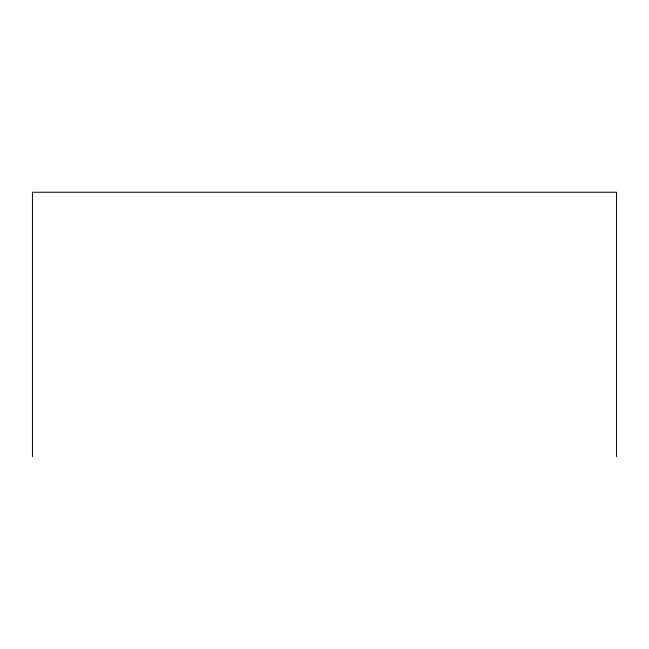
<?xml version="1.0" encoding="UTF-8"?>
<svg xmlns="http://www.w3.org/2000/svg" width="649" height="649" viewBox="0 0 649 649"><rect width="100%" height="100%" fill="white"/><g stroke="black" fill="none" stroke-linecap="round" stroke-linejoin="round"><path stroke-width="0.97" d="M616.55 456.75L616.55 192.25L32.45 192.25L32.45 456.75"/></g></svg>
